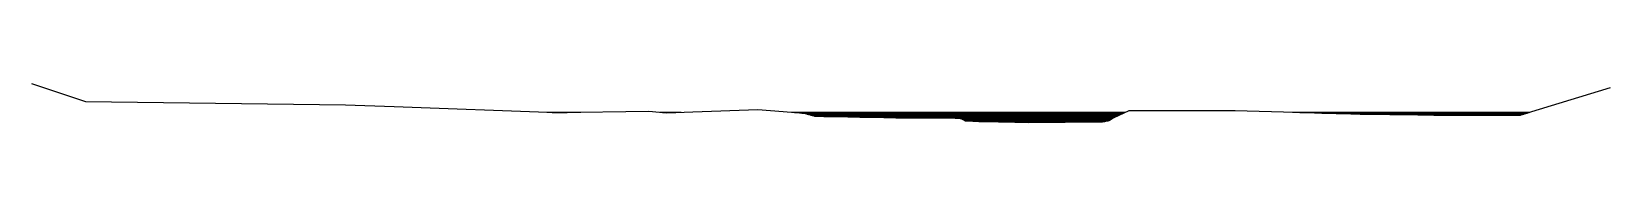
# Model space of a CAD drawing. Header units: inches. Extents: x 0 to 779, y 0 to 19.
import ezdxf

# ---------------------------------------------------------------- set-up
doc = ezdxf.new("R2010")
doc.units = ezdxf.units.IN
doc.header["$MEASUREMENT"] = 0
doc.layers.add('Contour', color=7, linetype='Continuous')
doc.layers.add('WSZ', color=80, linetype='Continuous')

msp = doc.modelspace()

# ---------------------------------------------------------------- linework, layer by layer
at = {"layer": 'Contour'}
msp.add_lwpolyline([(0, 19.03), (26.59, 10.23), (154.87, 8.57), (178.86, 7.87), (258.87, 4.82), (304.38, 5.5), (313.12, 4.73), (326.11, 5.21), (358.25, 6.38), (381.11, 4.5), (386.57, 2.97), (429.85, 2.24), (438.84, 3.46), (458.65, 1.84), (460.62, 0.83), (465.26, 0.54), (491.52, 0), (528.25, 0.31), (531.39, 0.86), (533.92, 2.46), (541.29, 5.85), (593.59, 5.79), (653.18, 4.13), (693.87, 3.57), (734.06, 3.49), (778.72, 17.17)], dxfattribs=at)
at = {"layer": 'WSZ'}
for p, q in [((254.15, 5), (270.92, 5)), ((256.77, 4.9), (264.22, 4.9)), ((310.06, 5), (320.43, 5)), ((311.19, 4.9), (317.72, 4.9)), ((312.33, 4.8), (315.01, 4.8)), ((375.03, 5), (539.44, 5)), ((376.25, 4.9), (539.22, 4.9)), ((377.46, 4.8), (539.01, 4.8)), ((378.68, 4.7), (538.79, 4.7)), ((379.89, 4.6), (538.57, 4.6)), ((381.11, 4.5), (538.36, 4.5)), ((381.47, 4.4), (538.14, 4.4)), ((381.82, 4.3), (537.92, 4.3)), ((382.18, 4.2), (537.7, 4.2)), ((382.54, 4.1), (537.49, 4.1)), ((382.89, 4), (537.27, 4)), ((383.25, 3.9), (537.05, 3.9)), ((383.61, 3.8), (536.83, 3.8)), ((383.96, 3.7), (536.62, 3.7)), ((384.32, 3.6), (536.4, 3.6)), ((384.68, 3.5), (536.18, 3.5)), ((385.04, 3.4), (535.96, 3.4)), ((385.39, 3.3), (535.75, 3.3)), ((385.75, 3.2), (535.53, 3.2)), ((386.11, 3.1), (535.31, 3.1)), ((386.46, 3), (535.09, 3)), ((390.72, 2.9), (534.88, 2.9)), ((396.65, 2.8), (534.66, 2.8)), ((402.58, 2.7), (534.44, 2.7)), ((408.51, 2.6), (534.22, 2.6)), ((414.44, 2.5), (534.01, 2.5)), ((420.36, 2.4), (533.83, 2.4)), ((426.29, 2.3), (533.67, 2.3)), ((454.25, 2.2), (533.51, 2.2)), ((455.47, 2.1), (533.35, 2.1)), ((456.69, 2), (533.19, 2)), ((457.92, 1.9), (533.03, 1.9)), ((458.73, 1.8), (532.88, 1.8)), ((458.92, 1.7), (532.72, 1.7)), ((459.12, 1.6), (532.56, 1.6)), ((459.31, 1.5), (532.4, 1.5)), ((459.51, 1.4), (532.24, 1.4)), ((459.7, 1.3), (532.09, 1.3)), ((459.9, 1.2), (531.93, 1.2)), ((460.09, 1.1), (531.77, 1.1)), ((460.29, 1), (531.61, 1)), ((460.48, 0.9), (531.45, 0.9)), ((461.1, 0.8), (531.05, 0.8)), ((462.7, 0.7), (530.48, 0.7)), ((464.3, 0.6), (529.91, 0.6)), ((467.21, 0.5), (529.33, 0.5)), ((472.07, 0.4), (528.76, 0.4)), ((476.93, 0.3), (527.07, 0.3)), ((481.79, 0.2), (515.22, 0.2)), ((486.66, 0.1), (503.37, 0.1)), ((621.95, 5), (738.99, 5)), ((625.54, 4.9), (738.66, 4.9)), ((629.13, 4.8), (738.34, 4.8)), ((632.72, 4.7), (738.01, 4.7)), ((636.31, 4.6), (737.68, 4.6)), ((639.9, 4.5), (737.36, 4.5)), ((643.49, 4.4), (737.03, 4.4)), ((647.08, 4.3), (736.7, 4.3)), ((650.67, 4.2), (736.38, 4.2)), ((655.36, 4.1), (736.05, 4.1)), ((662.63, 4), (735.72, 4)), ((669.89, 3.9), (735.4, 3.9)), ((677.16, 3.8), (735.07, 3.8)), ((684.42, 3.7), (734.75, 3.7)), ((691.69, 3.6), (734.42, 3.6)), ((729.04, 3.5), (734.09, 3.5))]:
    msp.add_line(p, q, dxfattribs=at)

doc.saveas('drawing.dxf')
